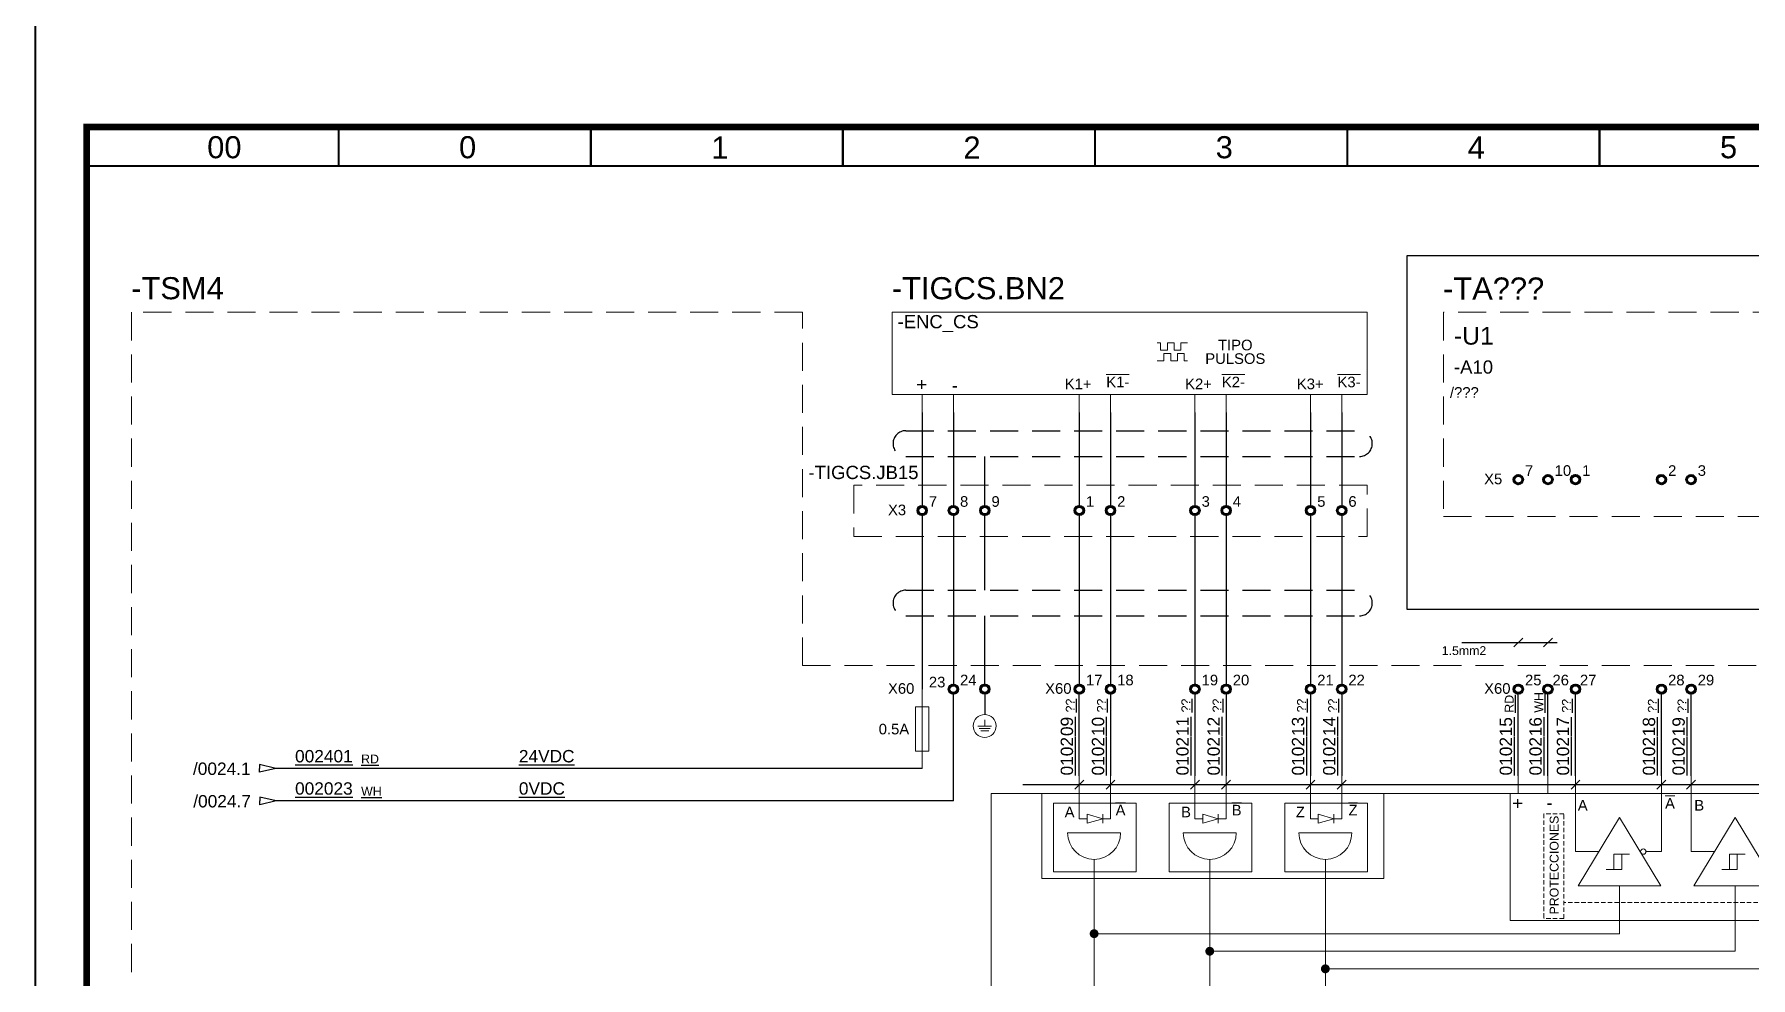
# Model space of a CAD drawing. Header units: millimetres. Extents: x 2 to 14510, y -7775 to 12.
# Drawn here: x 389.8 to 584.1, y -3173.4 to -3066.7 of the extents above; entities that cross this region are included whole.
import ezdxf
from ezdxf.enums import TextEntityAlignment as Align

# ---------------------------------------------------------------- set-up
doc = ezdxf.new("R2010")
doc.units = ezdxf.units.MM
doc.linetypes.add('DASHED', pattern=[0.75, 0.5, -0.25])
doc.linetypes.add('HIDDEN2', pattern=[4.762499999999999, 3.175, -1.5875])
for name, color, linetype, lineweight in [('Cables eProC', 81, 'Continuous', 25), ('eProC - L2', 41, 'Continuous', 20), ('Referencias eProC', 61, 'Continuous', 25), ('Textos eProC', 41, 'Continuous', 25)]:
    doc.layers.add(name, color=color, linetype=linetype, lineweight=lineweight)
doc.layers.add('TEXTOS', color=150, linetype='Continuous')
doc.styles.get("Standard").update_dxf_attribs({"font": 'arial.ttf'})

# ---------------------------------------------------------------- blocks, each defined once
blk = doc.blocks.new('eProC - Rótulo')
at = {"layer": 'eProC - L2', "lineweight": 5, "const_width": 0.233}
blk.add_lwpolyline([(0, 0), (297, 0), (297, -210.0000000000002), (0, -210), (0, 0)], dxfattribs=at)
at = {"layer": 'eProC - L2', "lineweight": 40, "const_width": 0.75}
blk.add_lwpolyline([(5.783499999999549, -203), (291.2505000000001, -203), (291.2850000000003, -14.87246776690426), (5.817999999999756, -14.87246776690426)], close=True, dxfattribs=at)
at = {"layer": 'eProC - L2', "lineweight": 5, "const_width": 0.233}
for points in [[(34.34049999999991, -19.30656616285751), (5.783499999999663, -19.30656616285751), (5.783499999999549, -14.87246776690426), (34.34049999999979, -14.87246776690426)], [(62.89750000000026, -19.30656616285751), (34.34050000000002, -19.30656616285751), (34.34049999999979, -14.87246776690426), (62.89750000000004, -14.87246776690426)], [(91.4375, -19.30656616285796), (62.88049999999976, -19.30656616285796), (62.88049999999976, -14.87246776690426), (91.4375, -14.87246776690426)], [(119.9608131526145, -19.30656616285796), (91.40381315261425, -19.30656616285796), (91.40381315261413, -14.87246776690472), (119.9608131526143, -14.87246776690472)], [(148.517813152615, -19.30656616285796), (119.9608131526147, -19.30656616285796), (119.9608131526143, -14.87246776690472), (148.5178131526145, -14.87246776690472)], [(177.0578131526145, -19.30656616285842), (148.5008131526142, -19.30656616285842), (148.5008131526142, -14.87246776690472), (177.0578131526145, -14.87246776690472)], [(205.581126305229, -19.30656616285751), (177.0241263052287, -19.30656616285751), (177.0241263052285, -14.87246776690426), (205.5811263052287, -14.87246776690426)]]:
    blk.add_lwpolyline(points, close=True, dxfattribs=at)
at = {"layer": 'eProC - L2', "lineweight": 20, "char_height": 2.5, "attachment_point": 7}
for s, insert in [('{\\fArial|b0|i0|c0|p18;00}', (19.45209767577444, -18.45176193203861)), ('{\\fArial|b0|i0|c0|p18;0}', (47.95841082838848, -18.45176193204053)), ('{\\fArial|b0|i0|c0|p18;1}', (76.51541082838872, -18.45176193203906)), ('{\\fArial|b0|i0|c0|p18;2}', (105.0554108283887, -18.45176193203906)), ('{\\fArial|b0|i0|c0|p18;3}', (133.6124108283885, -18.45176193203906)), ('{\\fArial|b0|i0|c0|p18;4}', (162.1354108283886, -18.45176193203906)), ('{\\fArial|b0|i0|c0|p18;5}', (190.6924108283889, -18.45176193203906))]:
    blk.add_mtext(s, dxfattribs=dict(at, insert=insert))
at = {"layer": 'eProC - L2'}
for tag, p in [('GR', (284.9388241817146, -193.1055635700077)), ('PG', (284.9388241817146, -198.932405996431))]:
    blk.add_attdef(tag, text='', height=3, dxfattribs=at).set_placement(p, align=Align.MIDDLE)
blk.add_attdef('DESCRIPCIÓN', text='', height=1.8, dxfattribs=at).set_placement((216.3124805672701, -199.6093158954159), align=Align.CENTER)
blk = doc.blocks.new('EntradaEncoder')
at = {"layer": 'eProC - L2'}
blk.add_lwpolyline([(0, 0), (285.3993131526131, 0), (285.3993131526131, -170.0944338371428), (0, -170.0944338371428)], close=True, dxfattribs=at)
for tag, p in [('GXX1', (16.52262650177545, -144.0058911814467)), ('ID1', (16.52262650177545, -146.32201456447))]:
    blk.add_attdef(tag, text='', height=1.5, dxfattribs=at).set_placement(p, align=Align.RIGHT)
for tag, height, p in [('BYTE', 1.2, (143.7363716029267, -149.965238330682)), ('DESC1', 1.4, (143.66499343551, -153.8437915052054))]:
    blk.add_attdef(tag, text='', height=height, dxfattribs=at).set_placement(p, align=Align.CENTER)
blk = doc.blocks.new('eProC - Referencia Cable')
at = {"layer": 'Referencias eProC'}
for points in [[(0, 0), (-1.863388116944407, 0.4313419375316698), (-1.863388116944407, 0)], [(0, 0), (-1.863388116944407, -0.4313419375316698), (-1.863388116944407, 0)]]:
    blk.add_lwpolyline(points, dxfattribs=at)
blk.add_attdef('/XX.X', text='', height=1.4, dxfattribs=at).set_placement((-2.869272252259179, -0.7328899879939854), align=Align.RIGHT)
blk = doc.blocks.new('eProC - Borne 2.0')
at = {"layer": 'Cables eProC'}
h = blk.add_hatch(dxfattribs=at)
h.set_pattern_fill('ANSI31', color=256, scale=0.0279171615287314)
h.set_pattern_definition([(45, (-2462.882078904184, -2995.577827000979), (-0.06267581517531662, 0.06267581517531662), [])])
edge = h.paths.add_edge_path()
edge.add_arc((0, -0.4535599239779913), 0.5742361460052544, 0, 360)
edge = h.paths.add_edge_path(flags=17)
edge.add_arc((2.775557561562891e-17, -0.4535599239779913), 0.3850599639098976, 0, 360)
for radius in [0.5742361460052052, 0.3850599639097176]:
    blk.add_circle((0, -0.4535599239779913), radius, dxfattribs=at)
blk = doc.blocks.new('eProC_B65_03')
at = {"layer": 'eProC - L2'}
for points in [[(-0.7639828629999101, -1.325780363934427), (0.7722713781604398, -1.325780363934427)], [(-0.607844248866968, -1.580543434206447), (0.6161327640274976, -1.580543434206447)], [(-0.4517056347340258, -1.835306504478467), (0.4599941498945554, -1.835306504478467)], [(0.004144257580264821, -1.325780363934427), (0.004144257580264821, -0.5892963774194868)]]:
    blk.add_lwpolyline(points, dxfattribs=at)
blk.add_circle((0, -1.295763512554913), 1.295763512554913, dxfattribs=at)

msp = doc.modelspace()

# ---------------------------------------------------------------- linework, layer by layer
at = {"layer": 'Cables eProC'}
for p, q in [((490.307008618935, -3109.475572637475), (490.3070086189387, -3120.005363976031)), ((493.8327818778316, -3109.475572637475), (493.8327818778316, -3120.005363976031)), ((508.0936612138734, -3109.475572637475), (508.0936612138771, -3120.005363976031)), ((511.61943447277, -3109.475572637475), (511.61943447277, -3120.005363976031)), ((521.179773519963, -3109.475572637475), (521.1797735199666, -3120.005363976031)), ((524.7055467788596, -3109.475572637475), (524.7055467788596, -3120.005363976031)), ((534.2658858260413, -3109.475572637475), (534.265885826045, -3120.005363976031)), ((537.7916590849379, -3109.475572637475), (537.7916590849379, -3120.005363976031)), ((497.3912912131585, -3120.00536397603), (497.3912912131586, -3114.460055699207)), ((490.307008618939, -3121.153836268041), (490.3070086189351, -3140.775383600561)), ((493.8327818778332, -3121.153836268042), (493.8327818778397, -3140.201147454554)), ((497.3912912131585, -3129.578786812402), (497.3912912131585, -3121.153836268041)), ((508.0936612138774, -3121.153836268041), (508.0936612138815, -3140.201147454556)), ((511.6194344727716, -3121.153836268042), (511.6194344727781, -3140.201147454554)), ((521.179773519967, -3121.153836268041), (521.179773519971, -3140.201147454556)), ((524.7055467788612, -3121.153836268042), (524.7055467788676, -3140.201147454554)), ((534.2658858260453, -3121.153836268041), (534.2658858260494, -3140.201147454556)), ((537.7916590849395, -3121.153836268042), (537.791659084946, -3140.201147454554)), ((497.3912912131584, -3140.201147454556), (497.3912912131585, -3132.49345165089)), ((493.8327818778276, -3153.420540809201), (493.8327818778276, -3141.349619746567)), ((497.3797751419898, -3141.349504259904), (497.3797751419898, -3143.643711567264)), ((508.0936612138809, -3150.565734222138), (508.0936612138809, -3141.349619746567)), ((511.6194344727734, -3141.349619746567), (511.6194344727733, -3150.565734222138)), ((557.786463392325, -3150.565734222138), (557.7864633923252, -3141.349619746563)), ((561.1445841531836, -3150.565734222138), (561.1445841531838, -3141.349619746563)), ((564.2528315117006, -3150.565734222137), (564.2528315117008, -3141.349619746563)), ((573.9834283209557, -3150.565734222136), (573.9834283209559, -3141.349619746562)), ((577.3389438177828, -3150.565734222136), (577.338943817783, -3141.349619746562)), ((490.3070086189351, -3149.744110095076), (417.154684445387, -3149.744110095077)), ((493.8327818778276, -3153.420540809201), (417.1883712927728, -3153.420540809201))]:
    msp.add_line(p, q, dxfattribs=at)
at = {"layer": 'Cables eProC', "linetype": 'HIDDEN2'}
for p, q in [((488.4595961834401, -3111.545390860719), (539.8022059854536, -3111.545390860719)), ((488.4595961834401, -3114.460055699207), (539.8022059854536, -3114.460055699208)), ((488.4595961834401, -3129.578786812402), (539.8022059854536, -3129.578786812402)), ((488.4595961834401, -3132.49345165089), (539.8022059854536, -3132.493451650891))]:
    msp.add_line(p, q, dxfattribs=at)
at = {"layer": 'Cables eProC'}
for points in [[(545.2168235290446, -3091.729740299652), (611.7407530483906, -3091.729740299652), (611.7407530483906, -3131.751669365967), (545.2168235290446, -3131.751669365967), (545.2168235290446, -3091.729740299652)], [(521.1797735199626, -3141.349619746567), (521.1797735199631, -3150.565734222138)], [(524.7055467788556, -3141.349619746567), (524.7055467788556, -3150.565734222138)], [(534.2658858260453, -3141.349619746567), (534.2658858260453, -3150.565734222138)], [(537.7916590849378, -3141.349619746567), (537.7916590849378, -3150.565734222138)]]:
    msp.add_lwpolyline(points, dxfattribs=at)
at = {"layer": 'Cables eProC', "linetype": 'HIDDEN2'}
for centre, start, end in [((488.4595961834401, -3113.002723279963), 90, 270), ((539.8022059854536, -3113.002723279963), 270, 90), ((488.4595961834401, -3131.036119231646), 90, 270), ((539.8022059854536, -3131.036119231646), 270, 90)]:
    msp.add_arc(centre, 1.457332419244267, start, end, dxfattribs=at)
at = {"layer": 'eProC - L2'}
for p, q in [((490.3070086189351, -3142.775383600561), (490.3070086189351, -3140.775383600561)), ((489.5570086189351, -3147.775383600561), (489.5570086189351, -3142.775383600561)), ((489.5570086189351, -3142.775383600561), (491.0570086189351, -3142.775383600561)), ((490.3070086189351, -3147.775383600561), (490.3070086189351, -3142.775383600561)), ((491.0570086189351, -3142.775383600561), (491.0570086189351, -3147.775383600561)), ((491.0570086189351, -3147.775383600561), (489.5570086189351, -3147.775383600561)), ((490.3070086189351, -3147.775383600561), (490.3070086189351, -3149.744110095076)), ((508.0936612138809, -3155.431622842954), (508.0936612138809, -3150.565734222138)), ((508.0936612138809, -3150.565734222138), (508.0936612138809, -3152.595535713266)), ((511.6194344727734, -3155.431622842954), (511.6194344727733, -3150.565734222138)), ((521.1797735199631, -3155.431622842954), (521.1797735199631, -3150.565734222138)), ((524.7055467788556, -3155.431622842954), (524.7055467788556, -3150.565734222138)), ((534.2658858260453, -3155.431622842954), (534.2658858260453, -3150.565734222138)), ((537.7916590849378, -3155.431622842954), (537.7916590849378, -3150.565734222138)), ((564.2528315117012, -3159.148011817094), (564.2528315117006, -3150.565734222137)), ((573.9834283209562, -3159.148011817093), (573.9834283209557, -3150.565734222136)), ((577.3389438177834, -3159.148011817093), (577.3389438177828, -3150.565734222136)), ((506.7714962417962, -3157.029367695433), (512.7714962417962, -3157.029367695433)), ((508.975104528604, -3155.431622842954), (508.0936612138809, -3155.431622842954)), ((511.6194344727734, -3155.431622842954), (510.7379911580502, -3155.431622842954)), ((519.8576085478784, -3157.029367695433), (525.8576085478784, -3157.029367695433)), ((522.0612168346862, -3155.431622842954), (521.1797735199631, -3155.431622842954)), ((524.7055467788556, -3155.431622842954), (523.8241034641325, -3155.431622842954)), ((532.9437208539606, -3157.029367695433), (538.9437208539606, -3157.029367695433)), ((535.1473291407684, -3155.431622842954), (534.2658858260453, -3155.431622842954)), ((537.7916590849378, -3155.431622842954), (536.9102157702147, -3155.431622842954)), ((509.7714962417959, -3160.029367695433), (509.7714962417956, -3177.82809567102)), ((522.8576085478784, -3160.029367695433), (522.8576085478778, -3177.82809567102)), ((535.9437208539604, -3160.029367695433), (535.94372085396, -3177.82809567102)), ((566.9109684150783, -3159.148011817094), (564.2528315117012, -3159.148011817094)), ((572.2352706296265, -3159.148011817093), (573.9834283209562, -3159.148011817093)), ((579.9970807211605, -3159.148011817093), (577.3389438177834, -3159.148011817093)), ((569.2456432073958, -3168.434252207898), (569.2456432073952, -3163.015661905365)), ((582.3317555134778, -3170.421878788192), (582.3317555134774, -3163.015661905364)), ((569.2456432073957, -3168.434252207897), (509.7714962417956, -3168.434252207898)), ((582.3317555134779, -3170.421878788192), (522.8576085478778, -3170.421878788193)), ((595.4178678195601, -3172.409505368487), (535.94372085396, -3172.409505368489))]:
    msp.add_line(p, q, dxfattribs=at)
at = {"layer": 'eProC - L2', "linetype": 'DASHED'}
for p, q in [((560.6878581029932, -3154.876663433191), (560.6878581029956, -3166.714189448217)), ((562.9520740895664, -3154.876663433191), (560.6878581029946, -3154.876663433191)), ((562.9520740895673, -3166.714189448216), (562.9520740895666, -3154.876663433191)), ((562.9520740895673, -3166.714189448216), (560.6878581029955, -3166.714189448217)), ((601.410792181592, -3164.920069429661), (562.9520740895672, -3164.920069429664))]:
    msp.add_line(p, q, dxfattribs=at)
at = {"layer": 'eProC - L2', "linetype": 'HIDDEN2'}
for points in [[(400.8030693987005, -3098.159298154664), (400.8030693987005, -3212.510760314022), (400.8030693987005, -3247.323839096811), (473.0999189901561, -3247.234751734002), (476.7503852583394, -3247.234751734002)], [(476.7503852583396, -3138.107417415435), (476.7503852583396, -3098.159298154664), (400.8030693987005, -3098.159298154664)], [(549.3048216908428, -3098.159298154664), (549.3048216908427, -3121.244966166796), (606.5465695781822, -3121.244966166796), (606.5465695781822, -3098.159298154664), (549.3048216908428, -3098.159298154664)], [(482.5563856356239, -3117.724956497452), (482.5563856356239, -3123.522487796439), (540.6647322090575, -3123.522487796439), (540.6647322090575, -3117.724956497452), (482.5563856356239, -3117.724956497452)], [(476.7503852583396, -3138.107417415435), (673.8112172843321, -3138.107417415435), (673.8112172843321, -3247.234751734002), (476.7503852583394, -3247.234751734002)]]:
    msp.add_lwpolyline(points, dxfattribs=at)
at = {"layer": 'eProC - L2'}
msp.add_lwpolyline([(486.9061058206212, -3098.159298154664), (540.6647322090575, -3098.159298154658), (540.6647322090575, -3107.445771146339), (486.9061058206212, -3107.445771146345)], close=True, dxfattribs=at)
for points in [[(516.9083057898947, -3101.623123162728), (517.2908321366717, -3101.623123162728), (517.2908321366717, -3102.425523117057)], [(518.0558848302276, -3101.623123162728), (518.0558848302276, -3102.425523117057), (517.2908321366717, -3102.425523117057)], [(518.0558848302276, -3102.425523117057), (518.0558848302276, -3101.623123162728), (518.8209375237852, -3101.623123162728), (518.8209375237852, -3102.425523117057)], [(519.5859902173393, -3101.623123162728), (519.5859902173393, -3102.425523117057), (518.8209375237852, -3102.425523117057), (518.8209375237852, -3101.623123162728)], [(519.5859902173393, -3102.425523117057), (519.5859902173393, -3101.623123162728), (520.3510429108951, -3101.623123162728)], [(517.6733584834524, -3102.836250172565), (517.6733584834524, -3103.638650126895), (516.9083057898947, -3103.638650126895)], [(517.6733584834524, -3103.638650126895), (517.6733584834524, -3102.836250172565), (518.4384111770064, -3102.836250172565), (518.4384111770064, -3103.638650126895)], [(519.2034638705622, -3102.836250172565), (519.2034638705622, -3103.638650126895), (518.4384111770064, -3103.638650126895), (518.4384111770064, -3102.836250172565)], [(519.2034638705622, -3103.638650126895), (519.2034638705622, -3102.836250172565), (519.9685165641163, -3102.836250172565)], [(519.9685165641163, -3103.638650126895), (519.9685165641163, -3102.836250172565)], [(519.9685165641163, -3103.638650126895), (520.3510429108951, -3103.638650126895)], [(490.307008618935, -3109.475572637472), (490.307008618935, -3107.445771146345)], [(493.8327818778275, -3109.475572637472), (493.8327818778275, -3107.445771146345)], [(508.0936612138734, -3107.445771146345), (508.0936612138734, -3109.475572637472)], [(511.61943447277, -3107.445771146348), (511.61943447277, -3109.475572637476)], [(521.179773519963, -3107.445771146345), (521.179773519963, -3109.475572637472)], [(524.7055467788516, -3107.445771146347), (524.7055467788516, -3109.475572637475)], [(534.2658858260413, -3107.445771146347), (534.2658858260413, -3109.475572637475)], [(537.7916590849379, -3107.445771146347), (537.7916590849379, -3109.475572637475)], [(557.786463392325, -3150.565734222138), (557.786463392325, -3152.595535713265)], [(561.1445841531836, -3150.565734222138), (561.1445841531836, -3152.595535713265)], [(498.1178431759545, -3152.595535713266), (605.9289310837044, -3152.595535713258), (605.9289310837044, -3188.248221863121), (498.1178431759545, -3188.248221863121), (498.1178431759519, -3152.595535713266)], [(503.8494436592634, -3152.595535713267), (503.8494436592634, -3162.202687976412), (542.5814087707301, -3162.202687976412), (542.5814087707301, -3152.595535713266), (503.8494436592634, -3152.595535713266)], [(556.870952965132, -3166.941148002245), (556.870952965131, -3152.595535713265), (605.9289310837044, -3152.595535713262), (605.9289310837054, -3166.941148002241), (556.870952965132, -3166.941148002245)], [(505.1871982586932, -3153.691825607287), (505.1871982586932, -3161.42712578383), (514.525897427961, -3161.42712578383), (514.525897427961, -3153.691825607287), (505.1871982586932, -3153.691825607287)], [(508.975104528604, -3155.431622842954), (508.975104528604, -3154.931622842954), (510.7379911580502, -3155.431622842954), (510.7379911580502, -3154.931622842954)], [(518.2733105647754, -3153.691825607287), (518.2733105647754, -3161.42712578383), (527.6120097340432, -3161.42712578383), (527.6120097340432, -3153.691825607287), (518.2733105647754, -3153.691825607287)], [(522.0612168346862, -3155.431622842954), (522.0612168346862, -3154.931622842954), (523.8241034641325, -3155.431622842954), (523.8241034641325, -3154.931622842954)], [(531.3594228708577, -3153.691825607287), (531.3594228708577, -3161.42712578383), (540.6981220401254, -3161.42712578383), (540.6981220401254, -3153.691825607287), (531.3594228708577, -3153.691825607287)], [(535.1473291407684, -3155.431622842954), (535.1473291407684, -3154.931622842954), (536.9102157702147, -3155.431622842954), (536.9102157702147, -3154.931622842954)], [(508.975104528604, -3155.431622842954), (508.975104528604, -3155.931622842954), (510.7379911580502, -3155.431622842954), (510.7379911580502, -3155.931622842954)], [(522.0612168346862, -3155.431622842954), (522.0612168346862, -3155.931622842954), (523.8241034641325, -3155.431622842954), (523.8241034641325, -3155.931622842954)], [(535.1473291407684, -3155.431622842954), (535.1473291407684, -3155.931622842954), (536.9102157702147, -3155.431622842954), (536.9102157702147, -3155.931622842954)], [(573.9149927920291, -3163.015661905365), (564.5762936227613, -3163.015661905365), (569.2456432073947, -3155.280361728823), (573.9149927920291, -3163.015661905365)], [(587.0011050981113, -3163.015661905364), (577.6624059288436, -3163.015661905364), (582.3317555134769, -3155.280361728822), (587.0011050981113, -3163.015661905364)], [(570.368455314701, -3159.429154157973), (568.6061353484971, -3159.429154157973), (568.6061353484971, -3161.191474124177), (567.7249753653952, -3161.191474124177), (569.4872953315991, -3161.191474124177), (569.4872953315991, -3159.429154157973)], [(583.4545676207832, -3159.429154157973), (581.6922476545793, -3159.429154157973), (581.6922476545793, -3161.191474124177), (580.8110876714774, -3161.191474124177), (582.5734076376813, -3161.191474124177), (582.5734076376813, -3159.429154157973)]]:
    msp.add_lwpolyline(points, dxfattribs=at)
at = {"layer": 'eProC - L2', "const_width": 0.5}
for points in [[(509.5214962417956, -3168.434252207898, -1), (510.0214962417956, -3168.434252207898, -1)], [(522.6076085478778, -3170.421878788193, -1), (523.1076085478778, -3170.421878788193, -1)], [(535.6937208539599, -3172.409505368489, -1), (536.1937208539599, -3172.409505368489, -1)]]:
    msp.add_lwpolyline(points, format="xyb", close=True, dxfattribs=at)
at = {"layer": 'eProC - L2'}
msp.add_circle((571.9352706296265, -3159.148011817093), 0.3, dxfattribs=at)
for centre in [(509.7714962417962, -3157.029367695433), (522.8576085478784, -3157.029367695433), (535.9437208539606, -3157.029367695433)]:
    msp.add_arc(centre, 3, 180, 0, dxfattribs=at)
at = {"layer": 'TEXTOS'}
for p, q in [((551.4023129218399, -3135.507316828913), (562.1987987966859, -3135.507316828913)), ((558.286463392325, -3135.007316828913), (557.286463392325, -3136.007316828913)), ((561.6445841531836, -3135.007316828909), (560.6445841531836, -3136.007316828909)), ((508.5936612138809, -3151.080634967702), (507.5936612138809, -3152.080634967702)), ((512.1194344727733, -3151.080634967702), (511.1194344727733, -3152.080634967702)), ((521.6797735199631, -3151.080634967702), (520.6797735199631, -3152.080634967702)), ((525.2055467788556, -3151.080634967702), (524.2055467788556, -3152.080634967702)), ((534.7658858260453, -3151.080634967702), (533.7658858260453, -3152.080634967702)), ((538.2916590849378, -3151.080634967702), (537.2916590849378, -3152.080634967702)), ((564.7528315117007, -3151.080634967699), (563.7528315117007, -3152.080634967699)), ((574.4834283209557, -3151.080634967698), (573.4834283209557, -3152.080634967698)), ((577.8389438177828, -3151.080634967697), (576.8389438177828, -3152.080634967697)), ((501.7095107433958, -3151.580634967702), (603.0745733712538, -3151.580634967702))]:
    msp.add_line(p, q, dxfattribs=at)

# ---------------------------------------------------------------- block references
for p in [(557.786463392325, -3116.627077189482), (561.1445841531836, -3116.627077189482), (564.2528315117008, -3116.627077189479), (573.9834283209558, -3116.627077189478), (577.3389438177829, -3116.627077189478), (490.307008618935, -3120.126040198058), (493.8327818778275, -3120.126040198058), (497.3912912131585, -3120.126040198058), (508.0936612138809, -3120.126040198058), (511.6194344727729, -3120.126040198058), (521.1797735199625, -3120.126040198058), (524.7055467788555, -3120.126040198056), (534.2658858260452, -3120.126040198058), (537.7916590849379, -3120.126040198058), (493.8327818778126, -3140.321823676583), (497.3912912131434, -3140.321823676583), (508.0936612138659, -3140.321823676583), (511.6194344727583, -3140.321823676583), (521.1797735199481, -3140.321823676583), (524.7055467788406, -3140.321823676583), (534.2658858260303, -3140.321823676583), (537.7916590849228, -3140.321823676583), (557.78646339231, -3140.321823676583), (561.1445841531686, -3140.32182367658), (564.2528315116856, -3140.32182367658), (573.9834283209408, -3140.321823676579), (577.3389438177679, -3140.321823676579)]:
    msp.add_blockref('eProC - Borne 2.0', p)
at = {"layer": 'Cables eProC'}
for name, p in [('eProC - Rótulo', (389.9189344453871, -3062.321080505369)), ('EntradaEncoder', (395.7369344453869, -3081.627646668226))]:
    msp.add_blockref(name, p, dxfattribs=at)
for p, values in [((417.154684445387, -3149.744110095077), {'/XX.X': '/0024.1'}), ((417.1883712927728, -3153.420540809201), {'/XX.X': '/0024.7'})]:
    msp.add_blockref('eProC - Referencia Cable', p, dxfattribs=at).add_auto_attribs(values)
at = {"layer": 'eProC - L2', "color": 4}
msp.add_blockref('eProC_B65_03', (497.3797751419898, -3143.643711567264), dxfattribs=at)

# ---------------------------------------------------------------- texts
at = {"layer": 'Cables eProC', "attachment_point": 1, "rotation": 90}
for s, insert, char_height in [('{\\LRD}', (556.2576962152216, -3143.439505914714), 1), ('{\\LWH}', (559.6158169760802, -3143.43950591471), 1), ('{\\L??}', (506.5648940367774, -3143.409528728384), 1), ('{\\L??}', (510.0906672956699, -3143.409528728384), 1), ('{\\L??}', (519.6510063428597, -3143.409528728384), 1), ('{\\L??}', (523.1767796017522, -3143.409528728384), 1), ('{\\L??}', (532.7371186489419, -3143.409528728384), 1), ('{\\L??}', (536.2628919078344, -3143.409528728384), 1), ('{\\L??}', (562.7240643345973, -3143.43950591471), 1), ('{\\L??}', (572.4546611438524, -3143.439505914712), 1), ('{\\L??}', (575.8101766406795, -3143.439505914712), 1), ('{\\L09}', (505.9817869525451, -3146.084672112566), 1.4), ('{\\L10}', (509.5075602114376, -3146.084672112566), 1.4), ('{\\L11}', (519.0678992586273, -3146.084672112566), 1.4), ('{\\L12}', (522.5936725175198, -3146.084672112566), 1.4), ('{\\L13}', (532.1540115647095, -3146.084672112566), 1.4), ('{\\L14}', (535.6797848236021, -3146.084672112566), 1.4), ('{\\L15}', (555.6745891309893, -3146.114649298896), 1.4), ('{\\L16}', (559.0327098918478, -3146.114649298892), 1.4), ('{\\L17}', (562.140957250365, -3146.114649298892), 1.4), ('{\\L18}', (571.87155405962, -3146.114649298894), 1.4), ('{\\L19}', (575.2270695564472, -3146.114649298894), 1.4), ('{\\L0102}', (505.9817869525451, -3150.540311433002), 1.4), ('{\\L0102}', (509.5075602114376, -3150.540311433002), 1.4), ('{\\L0102}', (519.0678992586273, -3150.540311433003), 1.4), ('{\\L0102}', (522.5936725175198, -3150.540311433003), 1.4), ('{\\L0102}', (532.1540115647095, -3150.540311433003), 1.4), ('{\\L0102}', (535.6797848236021, -3150.540311433001), 1.4), ('{\\L0102}', (555.6745891309893, -3150.540311432999), 1.4), ('{\\L0102}', (559.0327098918478, -3150.540311432999), 1.4), ('{\\L0102}', (562.140957250365, -3150.540311432999), 1.4), ('{\\L0102}', (571.87155405962, -3150.540311433001), 1.4), ('{\\L0102}', (575.2270695564472, -3150.540311433001), 1.4)]:
    msp.add_mtext_dynamic_manual_height_columns(s, width=4.535518463554467, gutter_width=12.5, heights=[0], dxfattribs=dict(at, insert=insert, char_height=char_height))
at = {"layer": 'Cables eProC', "attachment_point": 1}
for s, heights, insert, char_height in [('{\\L002401}', [0], (419.3162835698726, -3147.659837702774), 1.4), ('{\\LRD}', [0], (426.7944362474058, -3148.171810521029), 1), ('{\\L24VDC}', [0], (444.6508067995068, -3147.659837702774), 1.4), ('{\\L002023}', [1.685729877216917], (419.3162835698726, -3151.31243325404), 1.4), ('{\\L0VDC}', [0], (444.6508067995068, -3151.31243325404), 1.4), ('{\\LWH}', [0], (426.7944362474058, -3151.824406072294), 1)]:
    msp.add_mtext_dynamic_manual_height_columns(s, width=4.535518463554467, gutter_width=12.5, heights=heights, dxfattribs=dict(at, insert=insert, char_height=char_height))
at = {"layer": 'eProC - L2'}
for s, width, insert, char_height, attachment_point, rotation in [('+', 1.5, (489.4659477160862, -3105.725426639151), 1.5, 3, 90.00000000000001), ('+', 1.5, (556.9454024894762, -3154.315880220459), 1.5, 1, 90), ('PROTECCIONES', 23.29234670986625, (561.3384133368477, -3160.675822497195), 1, 2, 90.000000000004)]:
    msp.add_mtext_dynamic_manual_height_columns(s, width=width, gutter_width=12.5, heights=[0], dxfattribs=dict(at, insert=insert, char_height=char_height, attachment_point=attachment_point, rotation=rotation))
for s, insert, char_height, attachment_point in [('-', (493.6533125440841, -3107.174906091183), 1.5, 7), ('K1+', (506.4487997513274, -3105.655177795928), 1.2, 1), ('{\\OK1-}', (511.1423425789798, -3105.440723709336), 1.2, 1), ('K2+', (520.0701124957336, -3105.655177795928), 1.2, 1), ('{\\OK2-}', (524.2284548850614, -3105.440723709336), 1.2, 1), ('K3+', (532.7183462887072, -3105.655177795931), 1.2, 1), ('{\\OK3-}', (537.3145671911477, -3105.440723709335), 1.2, 1), ('{\\OA}', (574.3964759464462, -3153.102047444902), 1.2, 1), ('A', (506.4315686740067, -3154.074578219093), 1.2, 1), ('{\\OA}', (512.200614307498, -3153.860124132497), 1.2, 1), ('B', (519.6142173589562, -3154.074578219093), 1.2, 1), ('{\\OB}', (525.3443927813971, -3153.860124132497), 1.2, 1), ('Z', (532.6023578314764, -3154.074578219093), 1.2, 1), ('{\\OZ}', (538.5659116774043, -3153.860124132497), 1.2, 1), ('-', (560.9651148194403, -3152.866400768427), 1.5, 1), ('A', (564.5180780623133, -3153.316501531498), 1.2, 1), ('B', (577.7007267472628, -3153.316501531498), 1.2, 1)]:
    msp.add_mtext_dynamic_manual_height_columns(s, width=1.5, gutter_width=12.5, heights=[0], dxfattribs=dict(at, insert=insert, char_height=char_height, attachment_point=attachment_point))
msp.add_attdef('-ENC_CS', text='SXXX.X', height=1.5, dxfattribs=at).set_placement((487.5116436811008, -3100.415739162413), align=Align.BOTTOM_LEFT)
at = {"layer": 'eProC - L2', "flags": 8}
for tag, text, p in [('TIPO', 'TTL', (525.7486702557139, -3102.461204581783)), ('PULSOS', '1024 PPV', (525.7486702557139, -3103.993327087146))]:
    msp.add_attdef(tag, text=text, height=1.2, dxfattribs=at).set_placement(p, align=Align.CENTER)
at = {"layer": 'TEXTOS', "insert": (549.1142348934486, -3135.921993979915), "char_height": 1, "attachment_point": 1}
msp.add_mtext_dynamic_manual_height_columns('1.5mm2', width=11.45518471732066, gutter_width=12.5, heights=[0], dxfattribs=at)
at = {"layer": 'Textos eProC'}
for s, width, heights, insert, char_height, attachment_point in [('-TSM4', 18.31215520775731, [0], (400.7685693987003, -3096.718181202764), 2.5, 7), ('-TIGCS.BN2', 28.14760283997566, [2.585266030013643], (486.871605820621, -3096.718181202764), 2.5, 7), ('-TA???', 18.31215520775731, [2.585266030013643], (549.2703216908426, -3096.718181202764), 2.5, 7), ('-U1', 18.31215520775731, [2.585266030013643], (550.5006835543259, -3101.840695809934), 2, 7), ('-A10', 18.31215520775731, [2.585266030013643], (550.5006835543259, -3105.119098532775), 1.5, 7), ('/???', 1.2, [1.790739130511867], (550.0489330124342, -3106.622144875228), 1.2, 1), ('-TIGCS.JB15', 18.31215520775731, [2.585266030013643], (477.4332824414391, -3117.041086681425), 1.5, 7), ('\\pxql;7', 1.2, [3.421988905219479], (558.543429330633, -3115.455506407934), 1.2, 1), ('\\pxql;10', 1.2, [3.421988905219479], (561.9015500914916, -3115.455506407934), 1.2, 1), ('\\pxql;1', 1.2, [3.421988905219479], (565.0097974500088, -3115.45550640793), 1.2, 1), ('\\pxql;2', 1.2, [3.421988905219479], (574.7403942592638, -3115.45550640793), 1.2, 1), ('\\pxql;3', 1.2, [3.421988905219479], (578.0959097560909, -3115.45550640793), 1.2, 1), ('\\pxql;X5', 1.2, [1.790739130511867], (553.9172053949746, -3116.407696728054), 1.2, 1), ('\\pxql;X3', 1.2, [1.790739130511867], (486.4377506215846, -3119.90665973663), 1.2, 1), ('\\pxql;7', 1.2, [3.421988905219479], (491.0639745572429, -3118.954469416509), 1.2, 1), ('\\pxql;8', 1.2, [3.421988905219479], (494.5897478161355, -3118.954469416509), 1.2, 1), ('\\pxql;9', 1.2, [3.421988905219479], (498.1482571514665, -3118.954469416509), 1.2, 1), ('\\pxql;1', 1.2, [3.421988905219479], (508.8506271521888, -3118.95446941651), 1.2, 1), ('\\pxql;2', 1.2, [3.421988905219479], (512.3764004110809, -3118.95446941651), 1.2, 1), ('\\pxql;3', 1.2, [3.421988905219479], (521.9367394582705, -3118.95446941651), 1.2, 1), ('\\pxql;4', 1.2, [3.421988905219479], (525.4625127171635, -3118.954469416508), 1.2, 1), ('\\pxql;5', 1.2, [3.421988905219479], (535.0228517643532, -3118.95446941651), 1.2, 1), ('\\pxql;6', 1.2, [3.421988905219479], (538.5486250232459, -3118.95446941651), 1.2, 1), ('23', 1.2, [3.421988905219479], (491.0639745572282, -3139.379554655301), 1.2, 1), ('\\pxql;24', 1.2, [3.421988905219479], (494.5897478161206, -3139.150252895035), 1.2, 1), ('\\pxql;17', 1.2, [3.421988905219479], (508.8506271521738, -3139.150252895035), 1.2, 1), ('18', 1.2, [3.421988905219479], (512.3764004110662, -3139.150252895035), 1.2, 1), ('\\pxql;19', 1.2, [3.421988905219479], (521.936739458256, -3139.150252895035), 1.2, 1), ('\\pxql;20', 1.2, [3.421988905219479], (525.4625127171486, -3139.150252895035), 1.2, 1), ('\\pxql;21', 1.2, [3.421988905219479], (535.0228517643383, -3139.150252895035), 1.2, 1), ('\\pxql;22', 1.2, [3.421988905219479], (538.5486250232308, -3139.150252895035), 1.2, 1), ('\\pxql;25', 1.2, [3.421988905219479], (558.543429330618, -3139.150252895035), 1.2, 1), ('\\pxql;26', 1.2, [3.421988905219479], (561.6516766891352, -3139.150252895031), 1.2, 1), ('\\pxql;27', 1.2, [3.421988905219479], (564.7599240476522, -3139.150252895031), 1.2, 1), ('\\pxql;28', 1.2, [3.421988905219479], (574.7403942592488, -3139.15025289503), 1.2, 1), ('\\pxql;29', 1.2, [3.421988905219479], (578.0959097560759, -3139.15025289503), 1.2, 1), ('\\pxql;X60', 1.2, [1.790739130511867], (486.4377506215698, -3140.102443215155), 1.2, 1), ('\\pxql;X60', 1.2, [1.790739130511867], (504.2244032165155, -3140.102443215155), 1.2, 1), ('\\pxql;X60', 1.2, [1.790739130511867], (553.9172053949594, -3140.102443215155), 1.2, 1), ('\\pxql;0.5A', 1.2, [1.790739130511867], (485.385002434845, -3144.694008236321), 1.2, 1)]:
    msp.add_mtext_dynamic_manual_height_columns(s, width=width, gutter_width=12.5, heights=heights, dxfattribs=dict(at, insert=insert, char_height=char_height, attachment_point=attachment_point))

doc.saveas('drawing.dxf')
